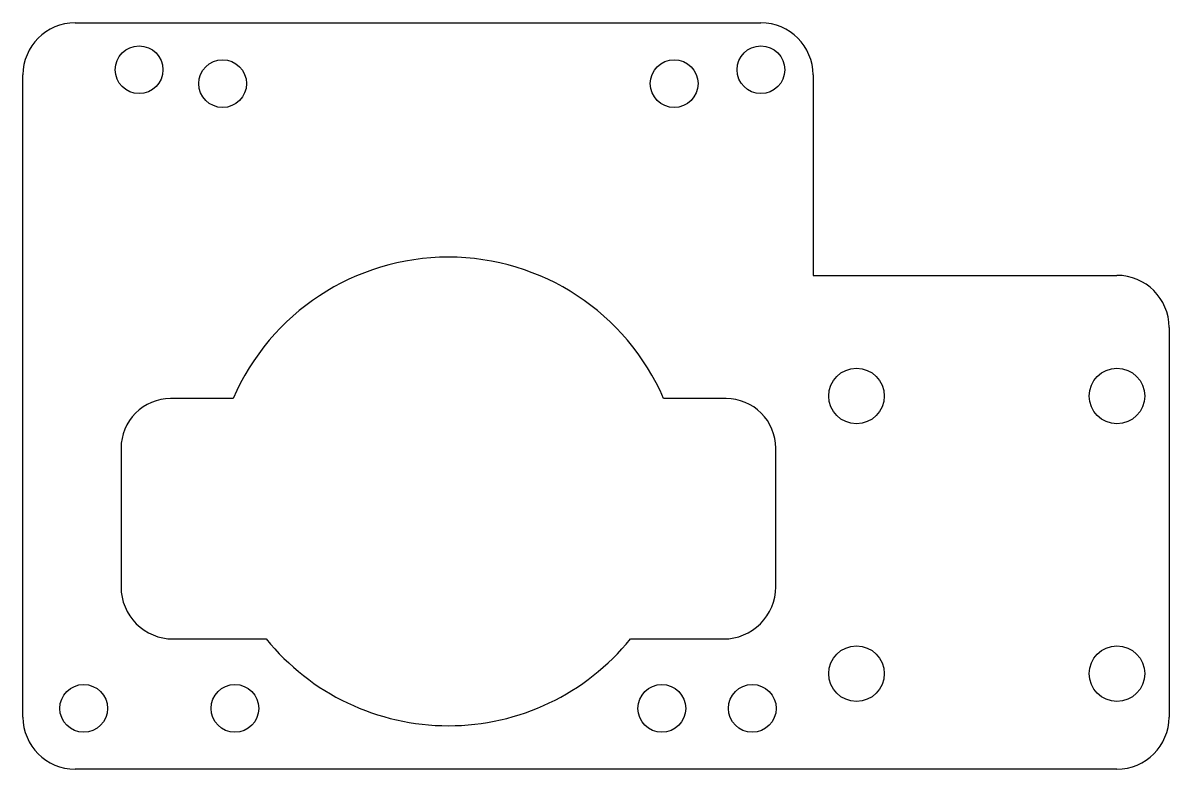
# Model space of a CAD drawing. Header units: millimetres. Extents: x -24.5 to 41.5, y -16 to 27.
import ezdxf

# ---------------------------------------------------------------- set-up
doc = ezdxf.new("R2010")
doc.units = ezdxf.units.MM
doc.layers.get('0').update_dxf_attribs({"linetype": 'CONTINUOUS'})

msp = doc.modelspace()

# ---------------------------------------------------------------- linework, layer by layer
for p, q in [((-21.5, 27), (18, 27)), ((-24.5, -13), (-24.5, 24)), ((21, 24), (21, 12.45)), ((21, 12.45), (38.5, 12.45)), ((41.5, 9.45), (41.5, -13)), ((38.5, -16), (-21.5, -16))]:
    msp.add_line(p, q)
msp.add_lwpolyline([(-10.489, -8.499, 0.476814), (10.489, -8.499), (15.85, -8.499, 0.414214), (18.85, -5.499), (18.85, 2.5, 0.414214), (16, 5.35), (12.395, 5.35, 0.657541), (-12.395, 5.35), (-16, 5.35, 0.414214), (-18.85, 2.5), (-18.85, -5.499, 0.414214), (-15.85, -8.499)], format="xyb", close=True)
for centre, radius in [((-17.809, 24.3), 1.375), ((17.995, 24.3), 1.375), ((-13, 23.5), 1.375), ((13, 23.5), 1.375), ((23.5, 5.5), 1.6), ((38.5, 5.5), 1.6), ((23.5, -10.5), 1.6), ((38.5, -10.5), 1.6), ((-21, -12.5), 1.375), ((-12.292, -12.5), 1.375), ((12.292, -12.5), 1.375), ((17.5, -12.5), 1.375)]:
    msp.add_circle(centre, radius)
for centre, start, end in [((-21.5, 24), 90, 180), ((18, 24), 0, 90), ((38.5, 9.45), 0, 90), ((-21.5, -13), 180, 270), ((38.5, -13), 270, 360)]:
    msp.add_arc(centre, 3, start, end)

doc.saveas('drawing.dxf')
